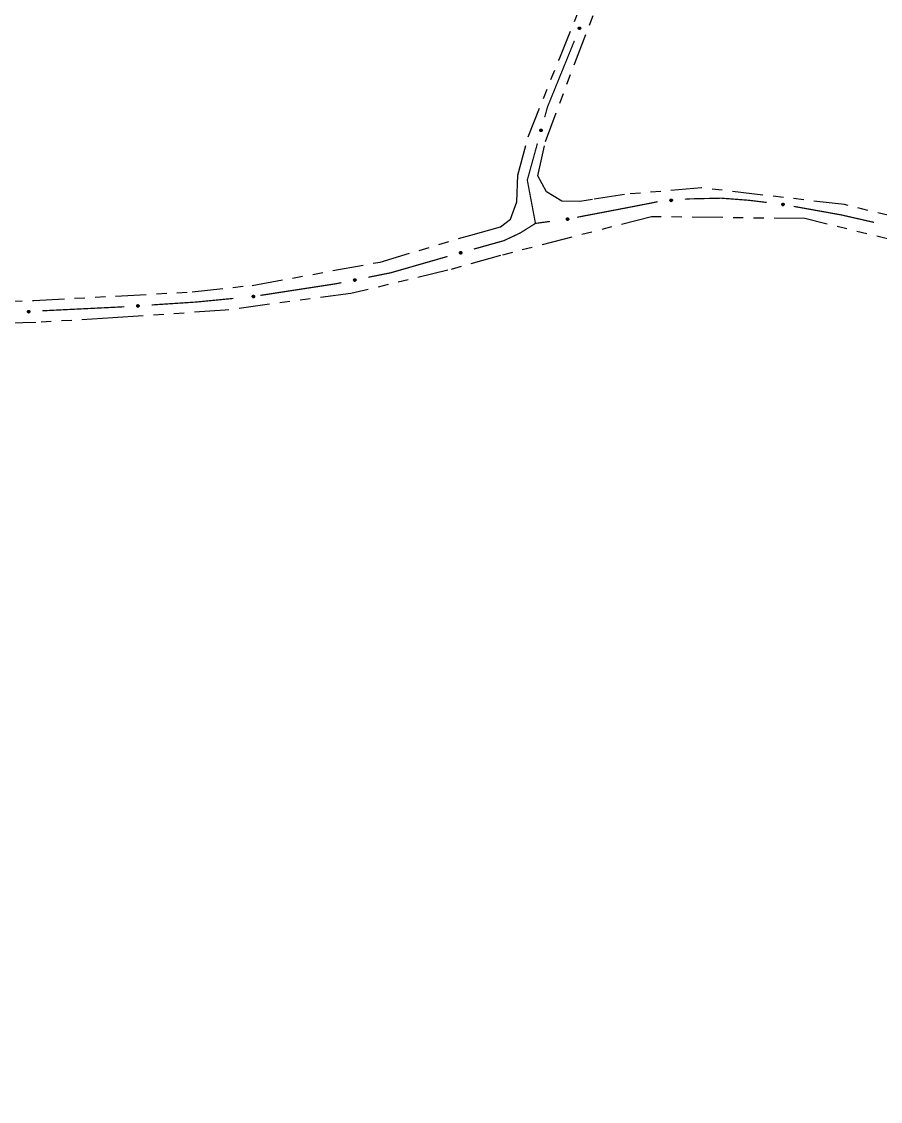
# Model space of a CAD drawing. Extents: x 208948 to 212966, y 4875285 to 4878160.
# Drawn here: x 210163.3 to 210289, y 4876826.5 to 4876984.6 of the extents above; entities that cross this region are included whole.
import ezdxf

# ---------------------------------------------------------------- set-up
doc = ezdxf.new("R2010")
doc.units = 0
doc.header["$LTSCALE"] = 1.5
doc.header["$MEASUREMENT"] = 0
doc.linetypes.add('TRACO_25', pattern=[8, 3, -1, 1, -1, 1, -1])
doc.layers.add('SV-EIXO-RUA-N-PAV', color=6, linetype='CONTINUOUS')
doc.layers.add('SV-RUA-NAO-PAV', color=7, linetype='CONTINUOUS')

msp = doc.modelspace()

# ---------------------------------------------------------------- linework, layer by layer
at = {"layer": 'SV-EIXO-RUA-N-PAV'}
for points in [[(210244.813746, 4876983.489404), (210244.794095, 4876983.534191), (210244.786365, 4876983.576701), (210244.790122, 4876983.614013), (210244.80204, 4876983.646119), (210244.817931, 4876983.677591), (210244.840954, 4876983.705787), (210244.873439, 4876983.731421), (210244.918228, 4876983.751448), (210244.962296, 4876983.756505), (210244.999074, 4876983.754779), (210245.033267, 4876983.744279), (210245.063582, 4876983.728329), (210245.092079, 4876983.703446), (210245.117736, 4876983.670272), (210245.136784, 4876983.624748), (210245.144077, 4876983.583019), (210245.139495, 4876983.547025), (210245.128722, 4876983.512716), (210245.112113, 4876983.48078), (210245.089354, 4876983.453233), (210245.055906, 4876983.427461), (210245.010724, 4876983.409255), (210244.969189, 4876983.401507), (210244.93314, 4876983.405582), (210244.899601, 4876983.416949), (210244.867841, 4876983.432504), (210244.838534, 4876983.454467), (210244.813746, 4876983.489404)], [(210239.193628, 4876968.515914), (210239.168904, 4876968.558113), (210239.156285, 4876968.599437), (210239.155679, 4876968.636932), (210239.163784, 4876968.670206), (210239.175909, 4876968.703312), (210239.195498, 4876968.733993), (210239.224782, 4876968.76323), (210239.26694, 4876968.788328), (210239.310122, 4876968.798474), (210239.34685, 4876968.801034), (210239.382032, 4876968.794581), (210239.413996, 4876968.782263), (210239.445193, 4876968.760861), (210239.474531, 4876968.730895), (210239.498743, 4876968.687893), (210239.510837, 4876968.647296), (210239.510471, 4876968.611013), (210239.503759, 4876968.575684), (210239.490975, 4876968.542034), (210239.471572, 4876968.512027), (210239.441348, 4876968.482542), (210239.398589, 4876968.459208), (210239.358235, 4876968.446683), (210239.321957, 4876968.44654), (210239.287324, 4876968.453931), (210239.253971, 4876968.465689), (210239.22231, 4876968.484096), (210239.193628, 4876968.515914)], [(210258.232151, 4876958.495396), (210258.263523, 4876958.532918), (210258.298157, 4876958.55875), (210258.333246, 4876958.571982), (210258.367302, 4876958.575589), (210258.402558, 4876958.575355), (210258.438052, 4876958.567277), (210258.47546, 4876958.549585), (210258.513319, 4876958.518379), (210258.537451, 4876958.48116), (210258.552263, 4876958.447453), (210258.558069, 4876958.412159), (210258.557268, 4876958.377913), (210258.547658, 4876958.341322), (210258.529359, 4876958.303587), (210258.497059, 4876958.266277), (210258.46293, 4876958.241184), (210258.428654, 4876958.229278), (210258.393135, 4876958.223665), (210258.357144, 4876958.224335), (210258.322348, 4876958.232466), (210258.284389, 4876958.250959), (210258.247986, 4876958.283327), (210258.22257, 4876958.31708), (210258.210185, 4876958.35118), (210258.205447, 4876958.386273), (210258.205252, 4876958.421638), (210258.211887, 4876958.457655), (210258.232151, 4876958.495396)], [(210274.624141, 4876957.915661), (210274.663894, 4876957.944151), (210274.703887, 4876957.960508), (210274.741169, 4876957.96455), (210274.775045, 4876957.959531), (210274.809124, 4876957.950493), (210274.841472, 4876957.933801), (210274.873271, 4876957.907321), (210274.90213, 4876957.867643), (210274.916194, 4876957.825574), (210274.922112, 4876957.789235), (210274.918912, 4876957.753609), (210274.909578, 4876957.720651), (210274.891127, 4876957.687623), (210274.863978, 4876957.655659), (210274.823378, 4876957.627606), (210274.784061, 4876957.611839), (210274.747898, 4876957.608876), (210274.712103, 4876957.61232), (210274.677421, 4876957.621964), (210274.645762, 4876957.638532), (210274.613629, 4876957.665925), (210274.586471, 4876957.706364), (210274.570298, 4876957.745399), (210274.566829, 4876957.781511), (210274.571012, 4876957.816676), (210274.579661, 4876957.850967), (210274.595087, 4876957.884182), (210274.624141, 4876957.915661)], [(210243.057051, 4876955.72045), (210243.083956, 4876955.761293), (210243.115431, 4876955.790894), (210243.148789, 4876955.808027), (210243.182214, 4876955.815481), (210243.217268, 4876955.819254), (210243.25345, 4876955.815262), (210243.292626, 4876955.801935), (210243.333787, 4876955.775234), (210243.361991, 4876955.740998), (210243.380537, 4876955.709192), (210243.390316, 4876955.674786), (210243.393412, 4876955.640671), (210243.388022, 4876955.603225), (210243.374129, 4876955.563656), (210243.346278, 4876955.522917), (210243.315221, 4876955.494108), (210243.282521, 4876955.478384), (210243.247869, 4876955.468772), (210243.212035, 4876955.465348), (210243.176541, 4876955.469472), (210243.136726, 4876955.483531), (210243.096881, 4876955.511553), (210243.067795, 4876955.5422), (210243.051615, 4876955.574671), (210243.04292, 4876955.609), (210243.038707, 4876955.644113), (210243.041207, 4876955.680651), (210243.057051, 4876955.72045)], [(210227.414162, 4876950.776226), (210227.437514, 4876950.819199), (210227.466371, 4876950.851357), (210227.49816, 4876950.871252), (210227.530834, 4876950.881507), (210227.565444, 4876950.888234), (210227.601833, 4876950.887317), (210227.641996, 4876950.877354), (210227.685269, 4876950.854231), (210227.716269, 4876950.822504), (210227.737441, 4876950.792382), (210227.750096, 4876950.758927), (210227.756068, 4876950.725196), (210227.753866, 4876950.687428), (210227.743371, 4876950.646825), (210227.719067, 4876950.603876), (210227.69056, 4876950.572543), (210227.659307, 4876950.554107), (210227.625593, 4876950.541598), (210227.590177, 4876950.535154), (210227.554462, 4876950.536259), (210227.5136, 4876950.546899), (210227.471526, 4876950.571449), (210227.439951, 4876950.599525), (210227.421082, 4876950.63051), (210227.409513, 4876950.663979), (210227.402344, 4876950.69861), (210227.401742, 4876950.735228), (210227.414162, 4876950.776226)], [(210211.934229, 4876946.811233), (210211.960779, 4876946.852308), (210211.991997, 4876946.88218), (210212.025205, 4876946.899601), (210212.058564, 4876946.907344), (210212.093585, 4876946.911421), (210212.129799, 4876946.907742), (210212.169089, 4876946.894755), (210212.21048, 4876946.868411), (210212.238979, 4876946.83442), (210212.257801, 4876946.802777), (210212.267877, 4876946.768456), (210212.271268, 4876946.734369), (210212.266202, 4876946.696878), (210212.252653, 4876946.65719), (210212.225155, 4876946.616211), (210212.194349, 4876946.587135), (210212.161786, 4876946.571128), (210212.127219, 4876946.561216), (210212.091416, 4876946.557482), (210212.055887, 4876946.561299), (210212.015952, 4876946.575013), (210211.975866, 4876946.602689), (210211.946515, 4876946.633083), (210211.930055, 4876946.665413), (210211.921063, 4876946.699665), (210211.916547, 4876946.73474), (210211.918729, 4876946.771298), (210211.934229, 4876946.811233)], [(210197.095583, 4876944.400908), (210197.123944, 4876944.440753), (210197.156466, 4876944.469199), (210197.190421, 4876944.485118), (210197.224093, 4876944.49136), (210197.259261, 4876944.493867), (210197.295275, 4876944.488572), (210197.333944, 4876944.47384), (210197.374115, 4876944.445671), (210197.401066, 4876944.410439), (210197.418453, 4876944.377986), (210197.426984, 4876944.343249), (210197.428846, 4876944.309044), (210197.422109, 4876944.271817), (210197.406797, 4876944.232775), (210197.377494, 4876944.193067), (210197.345419, 4876944.165398), (210197.312172, 4876944.150864), (210197.277196, 4876944.142508), (210197.241262, 4876944.14038), (210197.20594, 4876944.145781), (210197.166658, 4876944.161268), (210197.12785, 4876944.19071), (210197.099888, 4876944.222386), (210197.084891, 4876944.25542), (210197.07744, 4876944.29004), (210197.074497, 4876944.325282), (210197.078313, 4876944.361706), (210197.095583, 4876944.400908)], [(210180.202089, 4876943.039802), (210180.233816, 4876943.077023), (210180.268696, 4876943.102524), (210180.303909, 4876943.11542), (210180.337998, 4876943.118703), (210180.37325, 4876943.118133), (210180.408665, 4876943.109717), (210180.445903, 4876943.091669), (210180.483463, 4876943.060104), (210180.507239, 4876943.022656), (210180.521729, 4876942.98881), (210180.527199, 4876942.953462), (210180.526071, 4876942.919225), (210180.516112, 4876942.882727), (210180.497455, 4876942.845169), (210180.4648, 4876942.808168), (210180.430434, 4876942.783402), (210180.396046, 4876942.771822), (210180.360475, 4876942.766549), (210180.324492, 4876942.767562), (210180.289775, 4876942.776024), (210180.251994, 4876942.794878), (210180.215901, 4876942.827591), (210180.190809, 4876942.861586), (210180.178749, 4876942.895801), (210180.174346, 4876942.930939), (210180.174488, 4876942.966304), (210180.181466, 4876943.002256), (210180.202089, 4876943.039802)], [(210164.224459, 4876942.197816), (210164.256121, 4876942.235093), (210164.290955, 4876942.260656), (210164.326146, 4876942.273615), (210164.360228, 4876942.276958), (210164.395482, 4876942.276451), (210164.430911, 4876942.268097), (210164.468181, 4876942.250116), (210164.505798, 4876942.218617), (210164.52964, 4876942.181212), (210164.54419, 4876942.147391), (210164.549722, 4876942.112053), (210164.548655, 4876942.077814), (210164.538762, 4876942.041299), (210164.52017, 4876942.003707), (210164.487582, 4876941.966649), (210164.453259, 4876941.941822), (210164.418893, 4876941.930181), (210164.38333, 4876941.924844), (210164.347346, 4876941.925794), (210164.312614, 4876941.934194), (210164.2748, 4876941.95298), (210164.238649, 4876941.98563), (210164.213496, 4876942.01958), (210164.201376, 4876942.053774), (210164.19691, 4876942.088904), (210164.196989, 4876942.124269), (210164.203903, 4876942.160233), (210164.224459, 4876942.197816)]]:
    msp.add_lwpolyline(points, close=True, dxfattribs=at)
for points in [[(210244.794095, 4876983.534191), (210244.840954, 4876983.705787)], [(210244.804033, 4876983.514234), (210244.854802, 4876983.711594)], [(210244.813746, 4876983.489404), (210244.873439, 4876983.731421)], [(210244.828123, 4876983.472037), (210244.896249, 4876983.737461)], [(210244.838534, 4876983.454467), (210244.918228, 4876983.751448)], [(210244.8551, 4876983.447814), (210244.938128, 4876983.749896)], [(210244.867841, 4876983.432504), (210244.962296, 4876983.756505)], [(210244.884132, 4876983.428647), (210244.97716, 4876983.751705)], [(210244.899601, 4876983.416949), (210244.999074, 4876983.754779)], [(210244.917748, 4876983.413509), (210245.017929, 4876983.746916)], [(210244.93314, 4876983.405582), (210245.033267, 4876983.744279)], [(210244.953184, 4876983.40647), (210245.047753, 4876983.73332)], [(210244.969189, 4876983.401507), (210245.063582, 4876983.728329)], [(210244.991702, 4876983.407014), (210245.077021, 4876983.711111)], [(210244.786365, 4876983.576701), (210244.817931, 4876983.677591)], [(210244.789584, 4876983.558405), (210244.827023, 4876983.683116)], [(210245.010724, 4876983.409255), (210245.092079, 4876983.703446)], [(210245.033344, 4876983.422491), (210245.104235, 4876983.683846)], [(210245.055906, 4876983.427461), (210245.117736, 4876983.670272)], [(210245.0725, 4876983.446344), (210245.124768, 4876983.640148)], [(210245.089354, 4876983.453233), (210245.136784, 4876983.624748)], [(210245.101779, 4876983.471266), (210245.138468, 4876983.597756)], [(210245.112113, 4876983.48078), (210245.144077, 4876983.583019)], [(210239.156285, 4876968.599437), (210239.175909, 4876968.703312)], [(210239.161609, 4876968.581639), (210239.184297, 4876968.709857)], [(210239.168904, 4876968.558113), (210239.195498, 4876968.733993)], [(210239.181095, 4876968.539447), (210239.208577, 4876968.741371)], [(210239.193628, 4876968.515914), (210239.224782, 4876968.76323)], [(210239.209926, 4876968.500336), (210239.246736, 4876968.771881)], [(210239.22231, 4876968.484096), (210239.26694, 4876968.788328)], [(210239.239537, 4876968.479414), (210239.286885, 4876968.7891)], [(210239.253971, 4876968.465689), (210239.310122, 4876968.798474)], [(210239.2706, 4876968.463752), (210239.325442, 4876968.795434)], [(210239.287324, 4876968.453931), (210239.34685, 4876968.801034)], [(210239.305748, 4876968.452624), (210239.366491, 4876968.795417)], [(210239.321957, 4876968.44654), (210239.382032, 4876968.794581)], [(210239.341762, 4876968.449752), (210239.397694, 4876968.785379)], [(210239.358235, 4876968.446683), (210239.413996, 4876968.782263)], [(210239.379955, 4876968.45477), (210239.429346, 4876968.766724)], [(210239.398589, 4876968.459208), (210239.445193, 4876968.760861)], [(210239.419516, 4876968.474984), (210239.459544, 4876968.742807)], [(210239.441348, 4876968.482542), (210239.474531, 4876968.730895)], [(210239.455633, 4876968.503226), (210239.485019, 4876968.701793)], [(210239.471572, 4876968.512027), (210239.498743, 4876968.687893)], [(210239.481817, 4876968.531383), (210239.503553, 4876968.66128)], [(210239.490975, 4876968.542034), (210239.510837, 4876968.647296)], [(210258.205252, 4876958.421638), (210258.537451, 4876958.48116)], [(210258.205447, 4876958.386273), (210258.552263, 4876958.447453)], [(210258.209045, 4876958.405331), (210258.539763, 4876958.465713)], [(210258.210439, 4876958.368491), (210258.553608, 4876958.427069)], [(210258.211887, 4876958.457655), (210258.513319, 4876958.518379)], [(210258.213297, 4876958.439859), (210258.520781, 4876958.499866)], [(210258.222992, 4876958.474795), (210258.491016, 4876958.531843)], [(210258.232151, 4876958.495396), (210258.47546, 4876958.549585)], [(210258.25007, 4876958.51514), (210258.449412, 4876958.557458)], [(210258.263523, 4876958.532918), (210258.438052, 4876958.567277)], [(210258.283203, 4876958.547729), (210258.411551, 4876958.56967)], [(210258.298157, 4876958.55875), (210258.402558, 4876958.575355)], [(210258.210185, 4876958.35118), (210258.558069, 4876958.412159)], [(210258.219896, 4876958.333623), (210258.554697, 4876958.39431)], [(210258.22257, 4876958.31708), (210258.557268, 4876958.377913)], [(210258.237517, 4876958.299367), (210258.547825, 4876958.358217)], [(210258.247986, 4876958.283327), (210258.547658, 4876958.341322)], [(210258.269902, 4876958.268955), (210258.535511, 4876958.321717)], [(210258.284389, 4876958.250959), (210258.529359, 4876958.303587)], [(210258.308682, 4876958.244497), (210258.505507, 4876958.283889)], [(210258.322348, 4876958.232466), (210258.497059, 4876958.266277)], [(210258.344026, 4876958.229359), (210258.473633, 4876958.252763)], [(210258.357144, 4876958.224335), (210258.46293, 4876958.241184)], [(210274.566829, 4876957.781511), (210274.918912, 4876957.753609)], [(210274.570298, 4876957.745399), (210274.909578, 4876957.720651)], [(210274.571012, 4876957.816676), (210274.922112, 4876957.789235)], [(210274.571401, 4876957.798209), (210274.918319, 4876957.769161)], [(210274.571843, 4876957.762084), (210274.911186, 4876957.73717)], [(210274.579258, 4876957.83423), (210274.914572, 4876957.810039)], [(210274.579661, 4876957.850967), (210274.916194, 4876957.825574)], [(210274.580344, 4876957.724512), (210274.895512, 4876957.70394)], [(210274.586471, 4876957.706364), (210274.891127, 4876957.687623)], [(210274.592005, 4876957.866599), (210274.904728, 4876957.847853)], [(210274.595087, 4876957.884182), (210274.90213, 4876957.867643)], [(210274.6041, 4876957.686972), (210274.874466, 4876957.671676)], [(210274.610124, 4876957.898003), (210274.883899, 4876957.886254)], [(210274.613629, 4876957.665925), (210274.863978, 4876957.655659)], [(210274.624141, 4876957.915661), (210274.873271, 4876957.907321)], [(210274.635536, 4876957.653597), (210274.835961, 4876957.642547)], [(210274.645762, 4876957.638532), (210274.823378, 4876957.627606)], [(210274.646425, 4876957.9303), (210274.850018, 4876957.921454)], [(210274.663894, 4876957.944151), (210274.841472, 4876957.933801)], [(210274.665976, 4876957.630106), (210274.797319, 4876957.620375)], [(210274.677421, 4876957.621964), (210274.784061, 4876957.611839)], [(210274.686652, 4876957.953574), (210274.81641, 4876957.942741)], [(210274.703887, 4876957.960508), (210274.809124, 4876957.950493)], [(210243.038707, 4876955.644113), (210243.361991, 4876955.740998)], [(210243.041207, 4876955.680651), (210243.333787, 4876955.775234)], [(210243.04292, 4876955.609), (210243.380537, 4876955.709192)], [(210243.044328, 4876955.628343), (210243.366043, 4876955.725913)], [(210243.04463, 4876955.66313), (210243.343304, 4876955.757689)], [(210243.0499, 4876955.591899), (210243.38419, 4876955.689093)], [(210243.050292, 4876955.698942), (210243.310098, 4876955.786076)], [(210243.051615, 4876955.574671), (210243.390316, 4876955.674786)], [(210243.057051, 4876955.72045), (210243.292626, 4876955.801935)], [(210243.063258, 4876955.558332), (210243.388994, 4876955.65667)], [(210243.067795, 4876955.5422), (210243.393412, 4876955.640671)], [(210243.07261, 4876955.742102), (210243.265853, 4876955.806797)], [(210243.083956, 4876955.761293), (210243.25345, 4876955.815262)], [(210243.084658, 4876955.5263), (210243.386268, 4876955.62003)], [(210243.096881, 4876955.511553), (210243.388022, 4876955.603225)], [(210243.101825, 4876955.778245), (210243.226849, 4876955.814628)], [(210243.115431, 4876955.790894), (210243.217268, 4876955.819254)], [(210243.120288, 4876955.499765), (210243.378181, 4876955.582366)], [(210243.136726, 4876955.483531), (210243.374129, 4876955.563656)], [(210243.161596, 4876955.479872), (210243.352671, 4876955.541375)], [(210243.176541, 4876955.469472), (210243.346278, 4876955.522917)], [(210243.198432, 4876955.468848), (210243.32454, 4876955.506828)], [(210243.212035, 4876955.465348), (210243.315221, 4876955.494108)], [(210227.401742, 4876950.735228), (210227.685269, 4876950.854231)], [(210227.402344, 4876950.69861), (210227.716269, 4876950.822504)], [(210227.406636, 4876950.71806), (210227.696237, 4876950.837554)], [(210227.409247, 4876950.754222), (210227.660747, 4876950.863029)], [(210227.409279, 4876950.683372), (210227.721584, 4876950.807817)], [(210227.409513, 4876950.663979), (210227.737441, 4876950.792382)], [(210227.414162, 4876950.776226), (210227.641996, 4876950.877354)], [(210227.417915, 4876950.647531), (210227.742781, 4876950.772664)], [(210227.421082, 4876950.63051), (210227.750096, 4876950.758927)], [(210227.427833, 4876950.799117), (210227.614908, 4876950.879933)], [(210227.434066, 4876950.615214), (210227.750312, 4876950.740764)], [(210227.437514, 4876950.819199), (210227.601833, 4876950.887317)], [(210227.439951, 4876950.599525), (210227.756068, 4876950.725196)], [(210227.453885, 4876950.837602), (210227.575381, 4876950.884435)], [(210227.458099, 4876950.585108), (210227.750696, 4876950.704025)], [(210227.466371, 4876950.851357), (210227.565444, 4876950.888234)], [(210227.471526, 4876950.571449), (210227.753866, 4876950.687428)], [(210227.495847, 4876950.561684), (210227.745825, 4876950.665812)], [(210227.5136, 4876950.546899), (210227.743371, 4876950.646825)], [(210227.53869, 4876950.545357), (210227.723875, 4876950.622808)], [(210227.554462, 4876950.536259), (210227.719067, 4876950.603876)], [(210227.576327, 4876950.53749), (210227.698768, 4876950.586006)], [(210227.590177, 4876950.535154), (210227.69056, 4876950.572543)], [(210211.916547, 4876946.73474), (210212.238979, 4876946.83442)], [(210211.918729, 4876946.771298), (210212.21048, 4876946.868411)], [(210211.921063, 4876946.699665), (210212.257801, 4876946.802777)], [(210211.922304, 4876946.753808), (210212.220148, 4876946.850949)], [(210211.922304, 4876946.719019), (210212.243162, 4876946.819371)], [(210211.927656, 4876946.789667), (210212.186698, 4876946.879047)], [(210211.928191, 4876946.682625), (210212.261627, 4876946.782709)], [(210211.930055, 4876946.665413), (210212.267877, 4876946.768456)], [(210211.934229, 4876946.811233), (210212.169089, 4876946.894755)], [(210211.941839, 4876946.649175), (210212.266711, 4876946.750329)], [(210211.946515, 4876946.633083), (210212.271268, 4876946.734369)], [(210211.9496, 4876946.833019), (210212.142275, 4876946.899385)], [(210211.960779, 4876946.852308), (210212.129799, 4876946.907742)], [(210211.963515, 4876946.61733), (210212.264303, 4876946.713667)], [(210211.975866, 4876946.602689), (210212.266202, 4876946.696878)], [(210211.978501, 4876946.869413), (210212.103205, 4876946.906878)], [(210211.991997, 4876946.88218), (210212.093585, 4876946.911421)], [(210211.999374, 4876946.591104), (210212.256542, 4876946.675935)], [(210212.015952, 4876946.575013), (210212.252653, 4876946.65719)], [(210212.040853, 4876946.571569), (210212.231388, 4876946.634724)], [(210212.055887, 4876946.561299), (210212.225155, 4876946.616211)], [(210212.077782, 4876946.560865), (210212.203557, 4876946.599935)], [(210212.091416, 4876946.557482), (210212.194349, 4876946.587135)], [(210197.074497, 4876944.325282), (210197.401066, 4876944.410439)], [(210197.07744, 4876944.29004), (210197.418453, 4876944.377986)], [(210197.078313, 4876944.361706), (210197.374115, 4876944.445671)], [(210197.079545, 4876944.309319), (210197.404571, 4876944.395218)], [(210197.081101, 4876944.344073), (210197.382993, 4876944.427794)], [(210197.083799, 4876944.272698), (210197.421377, 4876944.357767)], [(210197.084891, 4876944.25542), (210197.426984, 4876944.343249)], [(210197.088052, 4876944.379657), (210197.350832, 4876944.45736)], [(210197.095583, 4876944.400908), (210197.333944, 4876944.47384)], [(210197.095937, 4876944.238671), (210197.425008, 4876944.325192)], [(210197.099888, 4876944.222386), (210197.428846, 4876944.309044)], [(210197.111913, 4876944.421984), (210197.307364, 4876944.479665)], [(210197.116166, 4876944.205888), (210197.420963, 4876944.288675)], [(210197.123944, 4876944.440753), (210197.295275, 4876944.488572)], [(210197.12785, 4876944.19071), (210197.422109, 4876944.271817)], [(210197.142413, 4876944.457049), (210197.268668, 4876944.488898)], [(210197.150816, 4876944.178085), (210197.411522, 4876944.251327)], [(210197.156466, 4876944.469199), (210197.259261, 4876944.493867)], [(210197.166658, 4876944.161268), (210197.406797, 4876944.232775)], [(210197.19138, 4876944.156714), (210197.384549, 4876944.211283)], [(210197.20594, 4876944.145781), (210197.377494, 4876944.193067)], [(210180.174346, 4876942.930939), (210180.521729, 4876942.98881)], [(210180.174488, 4876942.966304), (210180.507239, 4876943.022656)], [(210180.178125, 4876942.949962), (210180.509404, 4876943.007188)], [(210180.178749, 4876942.895801), (210180.527199, 4876942.953462)], [(210180.179168, 4876942.913109), (210180.52288, 4876942.968414)], [(210180.181466, 4876943.002256), (210180.483463, 4876943.060104)], [(210180.182706, 4876942.984447), (210180.490748, 4876943.041521)], [(210180.188292, 4876942.878153), (210180.523656, 4876942.935646)], [(210180.190809, 4876942.861586), (210180.526071, 4876942.919225)], [(210180.192734, 4876943.019289), (210180.461289, 4876943.073779)], [(210180.202089, 4876943.039802), (210180.445903, 4876943.091669)], [(210180.205586, 4876942.843731), (210180.516441, 4876942.89962)], [(210180.215901, 4876942.827591), (210180.516112, 4876942.882727)], [(210180.220195, 4876943.059374), (210180.419932, 4876943.09979)], [(210180.233816, 4876943.077023), (210180.408665, 4876943.109717)], [(210180.237679, 4876942.813012), (210180.503779, 4876942.863239)], [(210180.251994, 4876942.794878), (210180.497455, 4876942.845169)], [(210180.253637, 4876943.091646), (210180.382188, 4876943.112363)], [(210180.268696, 4876943.102524), (210180.37325, 4876943.118133)], [(210180.276225, 4876942.788184), (210180.473416, 4876942.825699)], [(210180.289775, 4876942.776024), (210180.4648, 4876942.808168)], [(210180.311423, 4876942.77271), (210180.441247, 4876942.794878)], [(210180.324492, 4876942.767562), (210180.430434, 4876942.783402)], [(210197.227794, 4876944.144369), (210197.35519, 4876944.177774)], [(210197.241262, 4876944.14038), (210197.345419, 4876944.165398)], [(210164.19691, 4876942.088904), (210164.54419, 4876942.147391)], [(210164.196989, 4876942.124269), (210164.52964, 4876942.181212)], [(210164.200655, 4876942.107933), (210164.531832, 4876942.165747)], [(210164.201376, 4876942.053774), (210164.549722, 4876942.112053)], [(210164.201764, 4876942.071082), (210164.545377, 4876942.126997)], [(210164.203903, 4876942.160233), (210164.505798, 4876942.218617)], [(210164.205175, 4876942.142427), (210164.513116, 4876942.200047)], [(210164.21095, 4876942.036142), (210164.546211, 4876942.094231)], [(210164.213496, 4876942.01958), (210164.548655, 4876942.077814)], [(210164.215141, 4876942.177287), (210164.483599, 4876942.232253)], [(210164.224459, 4876942.197816), (210164.468181, 4876942.250116)], [(210164.228305, 4876942.001751), (210164.53906, 4876942.058193)], [(210164.238649, 4876941.98563), (210164.538762, 4876942.041299)], [(210164.242531, 4876942.21742), (210164.442196, 4876942.258191)], [(210164.256121, 4876942.235093), (210164.430911, 4876942.268097)], [(210164.260453, 4876941.971089), (210164.526463, 4876942.021788)], [(210164.2748, 4876941.95298), (210164.52017, 4876942.003707)], [(210164.275916, 4876942.249751), (210164.40443, 4876942.270696)], [(210164.290955, 4876942.260656), (210164.395482, 4876942.276451)], [(210164.299042, 4876941.94633), (210164.496167, 4876941.984195)], [(210164.312614, 4876941.934194), (210164.487582, 4876941.966649)], [(210164.334268, 4876941.930919), (210164.464052, 4876941.953317)], [(210164.347346, 4876941.925794), (210164.453259, 4876941.941822)]]:
    msp.add_lwpolyline(points, dxfattribs=at)
at = {"layer": 'SV-EIXO-RUA-N-PAV', "const_width": 0.18}
for points in [[(210240.288492, 4876972.064961), (210244.216672, 4876981.728284)], [(210239.870671, 4876970.552847), (210240.137006, 4876971.516728)], [(210240.137006, 4876971.516728), (210240.288492, 4876972.064961)], [(210237.328951, 4876961.354244), (210238.805329, 4876966.697326)], [(210237.413476, 4876960.905438), (210237.328951, 4876961.354244)], [(210238.523954, 4876955.009096), (210237.413476, 4876960.905438)], [(210260.378061, 4876958.545951), (210261.074078, 4876958.598151)], [(210261.074078, 4876958.598151), (210265.375067, 4876958.692682)], [(210265.375067, 4876958.692682), (210265.716442, 4876958.700181)], [(210265.716442, 4876958.700181), (210269.364478, 4876958.423113)], [(210269.364478, 4876958.423113), (210269.746626, 4876958.394091)], [(210269.746626, 4876958.394091), (210272.343978, 4876958.076047)], [(210244.615476, 4876955.906056), (210251.491169, 4876957.219391)], [(210251.491169, 4876957.219391), (210252.2995, 4876957.373791)], [(210252.2995, 4876957.373791), (210256.398831, 4876958.175834)], [(210276.301145, 4876957.50256), (210283.190859, 4876956.264887)], [(210238.523954, 4876955.009096), (210240.663642, 4876955.296303)], [(210283.190859, 4876956.264887), (210283.265597, 4876956.251461)], [(210283.265597, 4876956.251461), (210288.066188, 4876955.155674)], [(210236.107447, 4876953.517541), (210236.280795, 4876953.598682)], [(210236.280795, 4876953.598682), (210237.811891, 4876954.561378)], [(210237.811891, 4876954.561378), (210238.523954, 4876955.009096)], [(210229.507916, 4876951.24917), (210233.359284, 4876952.329431)], [(210233.359284, 4876952.329431), (210233.883091, 4876952.476352)], [(210233.883091, 4876952.476352), (210236.107447, 4876953.517541)], [(210217.354235, 4876947.782974), (210224.695221, 4876949.893508)], [(210224.695221, 4876949.893508), (210225.516633, 4876950.129663)], [(210225.516633, 4876950.129663), (210225.656548, 4876950.168908)], [(210214.057869, 4876947.123701), (210216.999611, 4876947.712049)], [(210216.999611, 4876947.712049), (210217.354235, 4876947.782974)], [(210198.282584, 4876944.472148), (210209.154672, 4876946.144777)], [(210209.154672, 4876946.144777), (210209.191838, 4876946.150494)], [(210209.191838, 4876946.150494), (210210.135546, 4876946.339236)], [(210166.371645, 4876942.21539), (210177.358474, 4876942.753522)], [(210177.358474, 4876942.753522), (210177.970666, 4876942.783505)], [(210177.970666, 4876942.783505), (210178.356915, 4876942.808774)], [(210182.348383, 4876943.069898), (210188.335584, 4876943.461585)], [(210188.335584, 4876943.461585), (210188.887873, 4876943.497715)], [(210188.887873, 4876943.497715), (210194.308667, 4876944.026574)]]:
    msp.add_lwpolyline(points, dxfattribs=at)
at = {"layer": 'SV-RUA-NAO-PAV', "linetype": 'TRACO_25'}
for points in [[(210434.23484, 4876876.263174, 12.783555), (210408.991563, 4876891.395039, 12.783555), (210365.245453, 4876918.258608, 13.048247), (210352.00334, 4876927.259775, 13.104967), (210328.03961, 4876943.241857, 13.086061), (210307.557939, 4876951.883135, 12.518863), (210283.737257, 4876957.764205, 12.462143), (210262.83748, 4876960.204872, 12.291984), (210251.566633, 4876959.250788, 12.329797), (210246.85867, 4876958.526486, 12.329797), (210244.998906, 4876958.205034, 12.329797), (210242.392141, 4876958.285052, 12.329797), (210240.158877, 4876959.612939, 12.329797), (210238.891348, 4876961.966921, 12.329797), (210239.977801, 4876966.976676, 12.386517), (210244.263255, 4876978.444791, 12.386517), (210250.600897, 4876994.95284, 12.386517), (210256.938539, 4877009.287983, 12.386517), (210262.642417, 4877021.510579, 12.386517), (210264.332455, 4877027.425712, 12.386517), (210266.14321, 4877033.340844, 12.386517), (210270.126871, 4877042.696411, 12.386517), (210277.00774, 4877058.781951, 12.386517), (210278.785632, 4877063.015406, 12.386517)], [(209950.710296, 4876999.780201, 12.17857), (210011.644505, 4876972.700279, 13.070823), (210041.198151, 4876964.046484, 13.145177), (210068.018991, 4876956.233343, 13.145177), (210095.251719, 4876949.374826, 13.145177), (210114.995949, 4876944.222499, 13.219531), (210131.945149, 4876942.733612, 13.219531), (210165.100418, 4876943.725438, 13.070823), (210188.297378, 4876944.981833, 13.095607), (210197.074113, 4876945.940268, 13.095607), (210215.78152, 4876949.345699, 13.046038), (210229.063117, 4876953.308507, 12.649481), (210233.388278, 4876954.50156, 12.386517), (210234.847329, 4876955.629279, 12.386517), (210235.813065, 4876958.164335, 12.386517), (210235.933782, 4876962.087638, 12.386517), (210237.442744, 4876967.700978, 12.386517), (210241.969632, 4876978.988017, 12.386517), (210248.609066, 4876995.375349, 12.386517)], [(210434.234718, 4876872.428137, 12.632302), (210423.294598, 4876879.18353, 12.632302), (210369.527188, 4876911.867883, 12.651209), (210334.141706, 4876935.380948, 12.840275), (210325.260524, 4876940.641653, 12.632302), (210304.498896, 4876949.182927, 12.594489), (210277.938146, 4876955.704117, 12.651209), (210255.479095, 4876955.9846, 12.36761), (210233.409943, 4876950.299297, 12.329797), (210225.710399, 4876948.144537, 12.525557), (210211.522452, 4876944.745193, 12.79819), (210193.102104, 4876942.292837, 13.145177), (210176.661542, 4876941.189362, 13.145177), (210165.423732, 4876940.49229, 13.145177), (210161.608618, 4876940.427628, 13.169962), (210161.026652, 4876939.780998, 13.169962), (210160.638674, 4876938.29375, 13.169962), (210159.927382, 4876932.086108, 13.169962), (210155.821285, 4876903.860732, 13.169962), (210152.070834, 4876873.663136, 13.169962), (210146.102274, 4876826.479619, 13.169962)]]:
    msp.add_polyline3d(points, dxfattribs=at)

doc.saveas('drawing.dxf')
